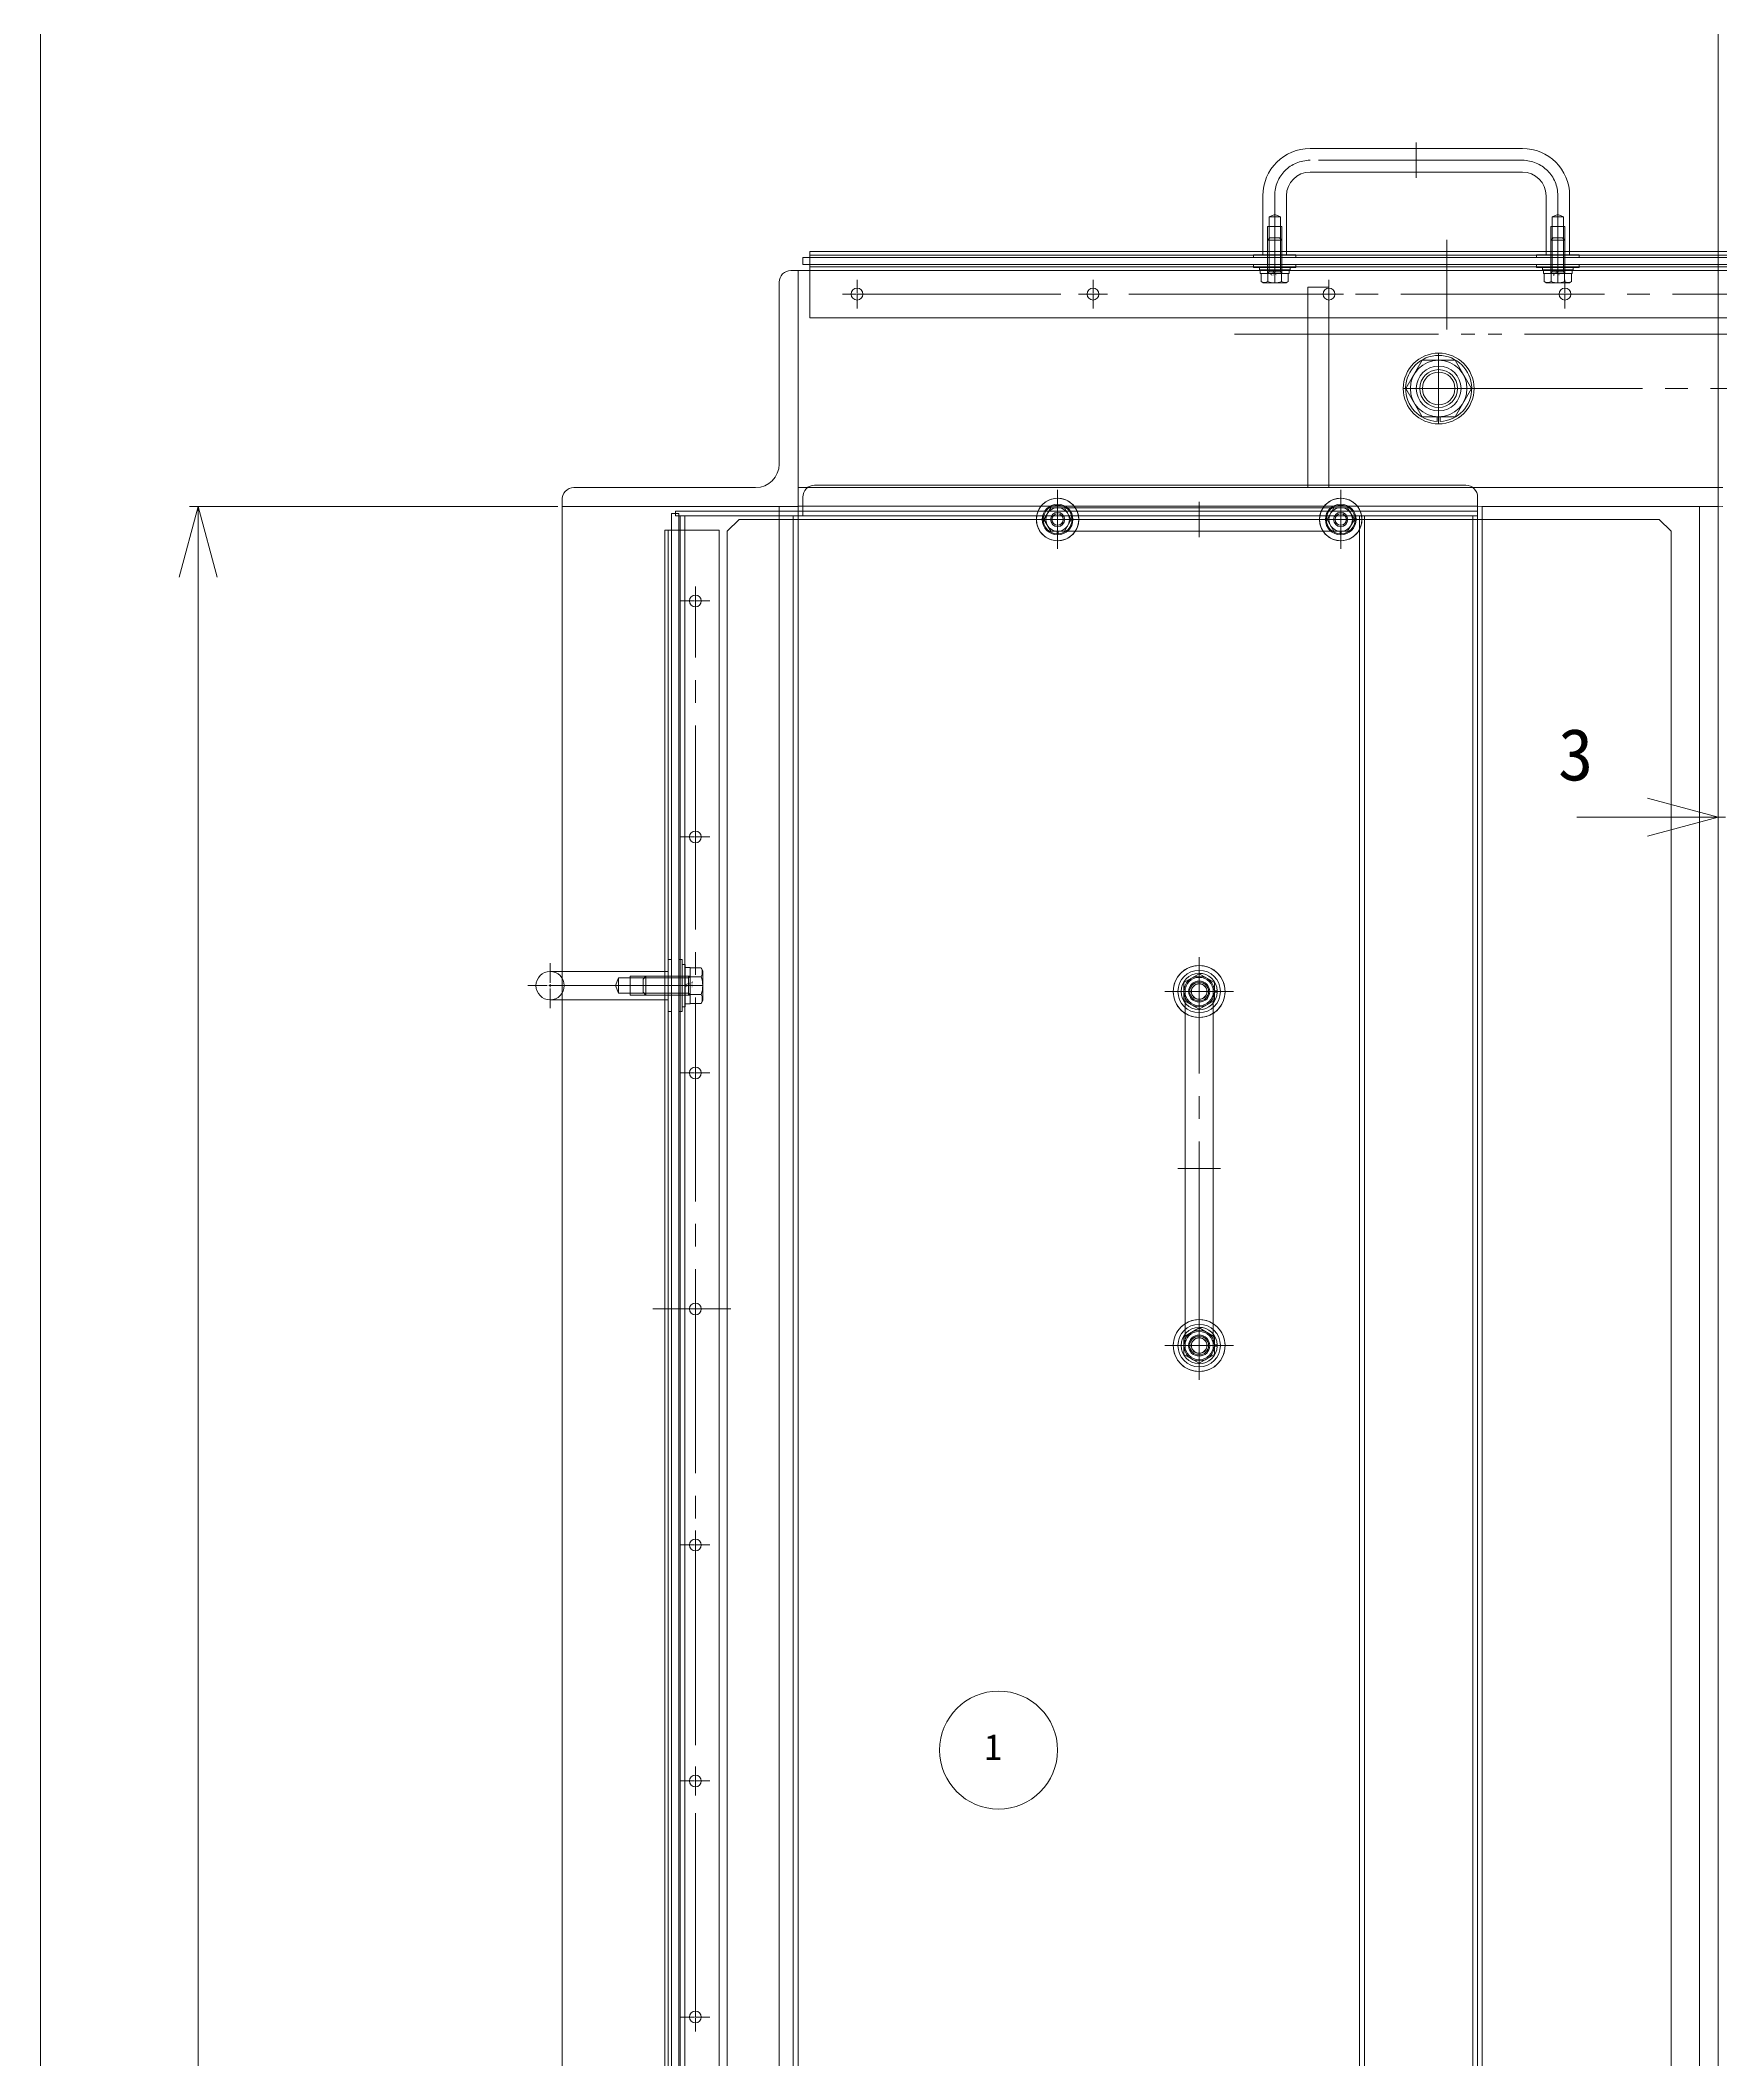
# Model space of a CAD drawing. Units: millimetres at full size. Extents: x -32787 to 32787, y -11878 to 14562.
# Drawn here: x -19689 to -18977, y 10316 to 11172 of the extents above; entities that cross this region are included whole.
import ezdxf
from ezdxf.enums import TextEntityAlignment as Align

# ---------------------------------------------------------------- set-up
doc = ezdxf.new("R2010")
doc.units = ezdxf.units.MM
doc.header["$LTSCALE"] = 9.6
doc.linetypes.add('CHAIN2', pattern=[12, 9, -1, 1, -1])
doc.linetypes.add('DOUBLE_CHAIN2', pattern=[12.8, 9, -1, 0.6, -0.6, 0.6, -1])
for name, color, linetype, lineweight in [('0-2_0', 2, 'Continuous', 9), ('0-7_01_外形線', 134, 'Continuous', 9), ('0-8_04_中心線', 4, 'CHAIN2', 9), ('0-9_03_かくれ線', 5, 'Continuous', 9), ('0-A_06_PHANTOM', 2, 'DOUBLE_CHAIN2', 9), ('0-E_08_DIM', 3, 'Continuous', 9), ('0-F_Defpoints', 134, 'Continuous', 9), ('1-2_07_寸法線', 3, 'Continuous', 9)]:
    doc.layers.add(name, color=color, linetype=linetype, lineweight=lineweight)
doc.styles.add('ＭＳ ゴシック', font='')
doc.styles.get('ＭＳ ゴシック').set_extended_font_data('MS Gothic')

# ---------------------------------------------------------------- blocks, each defined once
blk = doc.blocks.new('U4910')
at = {"layer": '0-8_04_中心線'}
for p, q in [((-6.11, 0), (-0.522, 0)), ((0, 0.522), (0, 6.11)), ((0.522, 0), (6.11, 0)), ((0, -6.11), (0, -0.522))]:
    blk.add_line(p, q, dxfattribs=at)
at = {"layer": '0-8_04_中心線', "linetype": 'Continuous'}
for p, q in [((-0.261, 0), (0.261, 0)), ((0, -0.261), (0, 0.261))]:
    blk.add_line(p, q, dxfattribs=at)
blk = doc.blocks.new('U4911')
at = {"layer": '0-8_04_中心線'}
for p, q in [((-6.11, 0), (-0.522, 0)), ((0, 0.522), (0, 6.11)), ((0.522, 0), (6.11, 0)), ((0, -6.11), (0, -0.522))]:
    blk.add_line(p, q, dxfattribs=at)
at = {"layer": '0-8_04_中心線', "linetype": 'Continuous'}
for p, q in [((-0.261, 0), (0.261, 0)), ((0, -0.261), (0, 0.261))]:
    blk.add_line(p, q, dxfattribs=at)
blk = doc.blocks.new('U4912')
at = {"layer": '0-8_04_中心線'}
for p, q in [((-6.11, 0), (-0.522, 0)), ((0, 0.522), (0, 6.11)), ((0.522, 0), (6.11, 0)), ((0, -6.11), (0, -0.522))]:
    blk.add_line(p, q, dxfattribs=at)
at = {"layer": '0-8_04_中心線', "linetype": 'Continuous'}
for p, q in [((-0.261, 0), (0.261, 0)), ((0, -0.261), (0, 0.261))]:
    blk.add_line(p, q, dxfattribs=at)
blk = doc.blocks.new('U4913')
at = {"layer": '0-8_04_中心線'}
for p, q in [((-6.11, 0), (-0.522, 0)), ((0, 0.522), (0, 6.11)), ((0.522, 0), (6.11, 0)), ((0, -6.11), (0, -0.522))]:
    blk.add_line(p, q, dxfattribs=at)
at = {"layer": '0-8_04_中心線', "linetype": 'Continuous'}
for p, q in [((-0.261, 0), (0.261, 0)), ((0, -0.261), (0, 0.261))]:
    blk.add_line(p, q, dxfattribs=at)
blk = doc.blocks.new('U4924')
at = {"layer": '0-8_04_中心線'}
for p, q in [((0, 1.9), (0, 13)), ((-13, 0), (-1.9, 0)), ((1.9, 0), (13, 0)), ((0, -13), (0, -1.9))]:
    blk.add_line(p, q, dxfattribs=at)
at = {"layer": '0-8_04_中心線', "linetype": 'Continuous'}
for p, q in [((-0.95, 0), (0.95, 0)), ((0, -0.95), (0, 0.95))]:
    blk.add_line(p, q, dxfattribs=at)
blk = doc.blocks.new('U5106')
at = {"layer": '0-8_04_中心線'}
for p, q in [((-8, 0), (-0.9, 0)), ((0, 0.9), (0, 8)), ((0.9, 0), (8, 0)), ((0, -8), (0, -0.9))]:
    blk.add_line(p, q, dxfattribs=at)
at = {"layer": '0-8_04_中心線', "linetype": 'Continuous'}
for p, q in [((-0.45, 0), (0.45, 0)), ((0, -0.45), (0, 0.45))]:
    blk.add_line(p, q, dxfattribs=at)
blk = doc.blocks.new('U5107')
at = {"layer": '0-8_04_中心線'}
for p, q in [((-8, 0), (-0.9, 0)), ((0, 0.9), (0, 8)), ((0.9, 0), (8, 0)), ((0, -8), (0, -0.9))]:
    blk.add_line(p, q, dxfattribs=at)
at = {"layer": '0-8_04_中心線', "linetype": 'Continuous'}
for p, q in [((-0.45, 0), (0.45, 0)), ((0, -0.45), (0, 0.45))]:
    blk.add_line(p, q, dxfattribs=at)
blk = doc.blocks.new('U5126')
at = {"layer": '0-8_04_中心線'}
for p, q in [((0, 2.2), (0, 14.5)), ((-14.5, 0), (-2.2, 0)), ((2.2, 0), (14.5, 0)), ((0, -14.5), (0, -2.2))]:
    blk.add_line(p, q, dxfattribs=at)
at = {"layer": '0-8_04_中心線', "linetype": 'Continuous'}
for p, q in [((-1.1, 0), (1.1, 0)), ((0, -1.1), (0, 1.1))]:
    blk.add_line(p, q, dxfattribs=at)
blk = doc.blocks.new('U5127')
at = {"layer": '0-8_04_中心線'}
for p, q in [((0, 2.2), (0, 14.5)), ((-14.5, 0), (-2.2, 0)), ((2.2, 0), (14.5, 0)), ((0, -14.5), (0, -2.2))]:
    blk.add_line(p, q, dxfattribs=at)
at = {"layer": '0-8_04_中心線', "linetype": 'Continuous'}
for p, q in [((-1.1, 0), (1.1, 0)), ((0, -1.1), (0, 1.1))]:
    blk.add_line(p, q, dxfattribs=at)
blk = doc.blocks.new('U5122')
at = {"layer": '0-8_04_中心線'}
for p, q in [((0, 1.2), (0, 9.5)), ((-9.5, 0), (-1.2, 0)), ((1.2, 0), (9.5, 0)), ((0, -9.5), (0, -1.2))]:
    blk.add_line(p, q, dxfattribs=at)
at = {"layer": '0-8_04_中心線', "linetype": 'Continuous'}
for p, q in [((-0.6, 0), (0.6, 0)), ((0, -0.6), (0, 0.6))]:
    blk.add_line(p, q, dxfattribs=at)
blk = doc.blocks.new('U5123')
at = {"layer": '0-8_04_中心線'}
for p, q in [((0, 1.2), (0, 9.5)), ((-9.5, 0), (-1.2, 0)), ((1.2, 0), (9.5, 0)), ((0, -9.5), (0, -1.2))]:
    blk.add_line(p, q, dxfattribs=at)
at = {"layer": '0-8_04_中心線', "linetype": 'Continuous'}
for p, q in [((-0.6, 0), (0.6, 0)), ((0, -0.6), (0, 0.6))]:
    blk.add_line(p, q, dxfattribs=at)
blk = doc.blocks.new('U5124')
at = {"layer": '0-8_04_中心線'}
for p, q in [((0, 2.2), (0, 14.5)), ((-14.5, 0), (-2.2, 0)), ((2.2, 0), (14.5, 0)), ((0, -14.5), (0, -2.2))]:
    blk.add_line(p, q, dxfattribs=at)
at = {"layer": '0-8_04_中心線', "linetype": 'Continuous'}
for p, q in [((-1.1, 0), (1.1, 0)), ((0, -1.1), (0, 1.1))]:
    blk.add_line(p, q, dxfattribs=at)
blk = doc.blocks.new('U5125')
at = {"layer": '0-8_04_中心線'}
for p, q in [((0, 2.2), (0, 14.5)), ((-14.5, 0), (-2.2, 0)), ((2.2, 0), (14.5, 0)), ((0, -14.5), (0, -2.2))]:
    blk.add_line(p, q, dxfattribs=at)
at = {"layer": '0-8_04_中心線', "linetype": 'Continuous'}
for p, q in [((-1.1, 0), (1.1, 0)), ((0, -1.1), (0, 1.1))]:
    blk.add_line(p, q, dxfattribs=at)
blk = doc.blocks.new('U5145')
at = {"layer": '0-8_04_中心線'}
for p, q in [((-8.5, 0), (-1, 0)), ((0, 1), (0, 8.5)), ((1, 0), (8.5, 0)), ((0, -8.5), (0, -1))]:
    blk.add_line(p, q, dxfattribs=at)
at = {"layer": '0-8_04_中心線', "linetype": 'Continuous'}
for p, q in [((-0.5, 0), (0.5, 0)), ((0, -0.5), (0, 0.5))]:
    blk.add_line(p, q, dxfattribs=at)
blk = doc.blocks.new('U5146')
at = {"layer": '0-8_04_中心線'}
for p, q in [((-8.5, 0), (-1, 0)), ((0, 1), (0, 8.5)), ((1, 0), (8.5, 0)), ((0, -8.5), (0, -1))]:
    blk.add_line(p, q, dxfattribs=at)
at = {"layer": '0-8_04_中心線', "linetype": 'Continuous'}
for p, q in [((-0.5, 0), (0.5, 0)), ((0, -0.5), (0, 0.5))]:
    blk.add_line(p, q, dxfattribs=at)
blk = doc.blocks.new('U5144')
at = {"layer": '0-8_04_中心線'}
for p, q in [((0, 1.8), (0, 12.5)), ((-12.5, 0), (-1.8, 0)), ((1.8, 0), (12.5, 0)), ((0, -12.5), (0, -1.8))]:
    blk.add_line(p, q, dxfattribs=at)
at = {"layer": '0-8_04_中心線', "linetype": 'Continuous'}
for p, q in [((-0.9, 0), (0.9, 0)), ((0, -0.9), (0, 0.9))]:
    blk.add_line(p, q, dxfattribs=at)
blk = doc.blocks.new('U5147')
at = {"layer": '0-8_04_中心線'}
for p, q in [((0, 1.8), (0, 12.5)), ((-12.5, 0), (-1.8, 0)), ((1.8, 0), (12.5, 0)), ((0, -12.5), (0, -1.8))]:
    blk.add_line(p, q, dxfattribs=at)
at = {"layer": '0-8_04_中心線', "linetype": 'Continuous'}
for p, q in [((-0.9, 0), (0.9, 0)), ((0, -0.9), (0, 0.9))]:
    blk.add_line(p, q, dxfattribs=at)
blk = doc.blocks.new('U5148')
at = {"layer": '0-8_04_中心線'}
for p, q in [((0, 1.8), (0, 12.5)), ((-12.5, 0), (-1.8, 0)), ((1.8, 0), (12.5, 0)), ((0, -12.5), (0, -1.8))]:
    blk.add_line(p, q, dxfattribs=at)
at = {"layer": '0-8_04_中心線', "linetype": 'Continuous'}
for p, q in [((-0.9, 0), (0.9, 0)), ((0, -0.9), (0, 0.9))]:
    blk.add_line(p, q, dxfattribs=at)
blk = doc.blocks.new('U5149')
at = {"layer": '0-8_04_中心線'}
for p, q in [((0, 1.8), (0, 12.5)), ((-12.5, 0), (-1.8, 0)), ((1.8, 0), (12.5, 0)), ((0, -12.5), (0, -1.8))]:
    blk.add_line(p, q, dxfattribs=at)
at = {"layer": '0-8_04_中心線', "linetype": 'Continuous'}
for p, q in [((-0.9, 0), (0.9, 0)), ((0, -0.9), (0, 0.9))]:
    blk.add_line(p, q, dxfattribs=at)
blk = doc.blocks.new('U5524')
at = {"layer": '0-8_04_中心線'}
for p, q in [((-6.11, 0), (-0.522, 0)), ((0, 0.522), (0, 6.11)), ((0.522, 0), (6.11, 0)), ((0, -6.11), (0, -0.522))]:
    blk.add_line(p, q, dxfattribs=at)
at = {"layer": '0-8_04_中心線', "linetype": 'Continuous'}
for p, q in [((-0.261, 0), (0.261, 0)), ((0, -0.261), (0, 0.261))]:
    blk.add_line(p, q, dxfattribs=at)
blk = doc.blocks.new('U5518')
at = {"layer": '0-8_04_中心線'}
for p, q in [((-6.11, 0), (-0.522, 0)), ((0, 0.522), (0, 6.11)), ((0.522, 0), (6.11, 0)), ((0, -6.11), (0, -0.522))]:
    blk.add_line(p, q, dxfattribs=at)
at = {"layer": '0-8_04_中心線', "linetype": 'Continuous'}
for p, q in [((-0.261, 0), (0.261, 0)), ((0, -0.261), (0, 0.261))]:
    blk.add_line(p, q, dxfattribs=at)
blk = doc.blocks.new('U5519')
at = {"layer": '0-8_04_中心線'}
for p, q in [((-6.11, 0), (-0.522, 0)), ((0, 0.522), (0, 6.11)), ((0.522, 0), (6.11, 0)), ((0, -6.11), (0, -0.522))]:
    blk.add_line(p, q, dxfattribs=at)
at = {"layer": '0-8_04_中心線', "linetype": 'Continuous'}
for p, q in [((-0.261, 0), (0.261, 0)), ((0, -0.261), (0, 0.261))]:
    blk.add_line(p, q, dxfattribs=at)
blk = doc.blocks.new('U5520')
at = {"layer": '0-8_04_中心線'}
for p, q in [((-6.11, 0), (-0.522, 0)), ((0, 0.522), (0, 6.11)), ((0.522, 0), (6.11, 0)), ((0, -6.11), (0, -0.522))]:
    blk.add_line(p, q, dxfattribs=at)
at = {"layer": '0-8_04_中心線', "linetype": 'Continuous'}
for p, q in [((-0.261, 0), (0.261, 0)), ((0, -0.261), (0, 0.261))]:
    blk.add_line(p, q, dxfattribs=at)
blk = doc.blocks.new('U5521')
at = {"layer": '0-8_04_中心線'}
for p, q in [((-6.11, 0), (-0.522, 0)), ((0, 0.522), (0, 6.11)), ((0.522, 0), (6.11, 0)), ((0, -6.11), (0, -0.522))]:
    blk.add_line(p, q, dxfattribs=at)
at = {"layer": '0-8_04_中心線', "linetype": 'Continuous'}
for p, q in [((-0.261, 0), (0.261, 0)), ((0, -0.261), (0, 0.261))]:
    blk.add_line(p, q, dxfattribs=at)
blk = doc.blocks.new('U5523')
at = {"layer": '0-8_04_中心線'}
for p, q in [((-6.11, 0), (-0.522, 0)), ((0, 0.522), (0, 6.11)), ((0.522, 0), (6.11, 0)), ((0, -6.11), (0, -0.522))]:
    blk.add_line(p, q, dxfattribs=at)
at = {"layer": '0-8_04_中心線', "linetype": 'Continuous'}
for p, q in [((-0.261, 0), (0.261, 0)), ((0, -0.261), (0, 0.261))]:
    blk.add_line(p, q, dxfattribs=at)
blk = doc.blocks.new('U5522')
at = {"layer": '0-8_04_中心線'}
for p, q in [((-6.11, 0), (-0.522, 0)), ((0, 0.522), (0, 6.11)), ((0.522, 0), (6.11, 0)), ((0, -6.11), (0, -0.522))]:
    blk.add_line(p, q, dxfattribs=at)
at = {"layer": '0-8_04_中心線', "linetype": 'Continuous'}
for p, q in [((-0.261, 0), (0.261, 0)), ((0, -0.261), (0, 0.261))]:
    blk.add_line(p, q, dxfattribs=at)
blk = doc.blocks.new('U5539')
at = {"layer": '0-8_04_中心線'}
for p, q in [((0, 1.2), (0, 9.5)), ((-9.5, 0), (-1.2, 0)), ((1.2, 0), (9.5, 0)), ((0, -9.5), (0, -1.2))]:
    blk.add_line(p, q, dxfattribs=at)
at = {"layer": '0-8_04_中心線', "linetype": 'Continuous'}
for p, q in [((-0.6, 0), (0.6, 0)), ((0, -0.6), (0, 0.6))]:
    blk.add_line(p, q, dxfattribs=at)
blk = doc.blocks.new('_Open30')
at = {"layer": '0-E_08_DIM'}
blk.add_line((0, 0), (-1, 0), dxfattribs=at)
blk.add_lwpolyline([(-1, 0.2679), (0, 0), (-1, -0.2679)], dxfattribs=at)
blk = doc.blocks.new('AM_BALLOON1')
at = {"layer": '1-2_07_寸法線'}
blk.add_circle((0, 0), 5, dxfattribs=at)

msp = doc.modelspace()

# ---------------------------------------------------------------- linework, layer by layer
at = {"layer": '0-2_0', "color": 134}
for p, q in [((-19366.155, 10978.284), (-19366.155, 10970.284)), ((-19361.155, 10983.284), (-19085.165, 10983.284)), ((-19082.165, 10982.284), (-19080.165, 10982.284)), ((-19080.165, 10978.284), (-19080.165, 10970.284)), ((-19366.155, 10972.284), (-19368.165, 10972.284)), ((-19368.165, 10970.284), (-19080.165, 10970.284)), ((-19130.165, 10970.284), (-19080.165, 10970.284)), ((-19130.165, 10968.784), (-19130.165, 10970.284)), ((-19080.165, 10968.784), (-19080.165, 10970.284))]:
    msp.add_line(p, q, dxfattribs=at)
for centre, start, end in [((-19361.155, 10978.284), 90, 180), ((-19085.165, 10978.284), 0, 90)]:
    msp.add_arc(centre, 5, start, end, dxfattribs=at)
at = {"layer": '0-7_01_外形線'}
for p, q in [((-19061.155, 11125.981), (-19151.155, 11125.981)), ((-19061.155, 11115.981), (-19151.155, 11115.981)), ((-19171.155, 11105.981), (-19171.155, 11082.281)), ((-19161.155, 11105.981), (-19161.155, 11082.281)), ((-19051.155, 11082.281), (-19051.155, 11105.981)), ((-19041.155, 11082.281), (-19041.155, 11105.981)), ((-19363.155, 11082.284), (-18823.155, 11082.284)), ((-19363.155, 11054.284), (-19363.155, 11082.284)), ((-19376.165, 11069.284), (-19376.165, 10992.284)), ((-19363.155, 11054.284), (-18823.155, 11054.284)), ((-19103.593, 11036.284), (-19110.521, 11024.284)), ((-19110.521, 11024.284), (-19103.593, 11012.284)), ((-19089.737, 11012.284), (-19082.808, 11024.284)), ((-19103.593, 11012.284), (-19089.737, 11012.284)), ((-19097.265, 11012.284), (-19097.265, 11010.297)), ((-19096.065, 11012.284), (-19096.065, 11010.297)), ((-19463.165, 10982.284), (-19386.165, 10982.284)), ((-19368.165, 10982.284), (-19366.165, 10982.284)), ((-19366.165, 10982.284), (-19364.155, 10982.284)), ((-18976.165, 10982.284), (-19080.165, 10982.284)), ((-19376.165, 10974.284), (-19376.165, 8974.284)), ((-19368.165, 10974.458), (-19366.165, 10974.458)), ((-19368.165, 10968.784), (-19078.165, 10968.784)), ((-19258.165, 10973.784), (-19138.165, 10973.784)), ((-18976.165, 10974.284), (-19080.165, 10974.458)), ((-19258.165, 10963.784), (-19138.165, 10963.784)), ((-19473.249, 10777.284), (-19468.165, 10777.284)), ((-19473.249, 10765.284), (-19468.165, 10765.284)), ((-19204.165, 10618.784), (-19204.165, 10768.784)), ((-19192.165, 10618.784), (-19192.165, 10768.784))]:
    msp.add_line(p, q, dxfattribs=at)
for points in [[(-19363.155, 11076.781), (-19366.155, 11076.781), (-19366.155, 11079.781), (-19363.155, 11079.781)], [(-19371.165, 11074.284), (-19368.165, 11074.284), (-19368.165, 10974.284), (-19468.165, 10974.284), (-19468.165, 10977.284)], [(-19368.165, 10974.284), (-19368.165, 11074.284), (-19363.155, 11074.284)], [(-19152.165, 10983.284), (-19152.165, 11067.284), (-19143.165, 11067.284), (-19143.165, 10983.284)], [(-19082.808, 11024.284), (-19089.737, 11036.284), (-19103.593, 11036.284)]]:
    msp.add_lwpolyline(points, dxfattribs=at)
for points in [[(-19368.165, 10974.284), (-19368.165, 8974.284), (-19468.165, 8974.284), (-19468.165, 10974.284)], [(-18978.165, 10974.284), (-18978.165, 8974.284), (-19078.165, 8974.284), (-19078.165, 10974.284)]]:
    msp.add_lwpolyline(points, close=True, dxfattribs=at)
for centre, radius in [((-19343.155, 11064.284), 2.5), ((-19243.155, 11064.284), 2.5), ((-19143.155, 11064.284), 2.5), ((-19043.155, 11064.284), 2.5), ((-19096.665, 11024.284), 15), ((-19096.665, 11024.284), 12), ((-19096.665, 11024.284), 8), ((-19096.665, 11024.284), 6.918)]:
    msp.add_circle(centre, radius, dxfattribs=at)
for centre, radius, start, end in [((-19151.155, 11105.981), 20, 90, 180), ((-19061.155, 11105.981), 20, 0, 90), ((-19151.155, 11105.981), 10, 90, 180), ((-19061.155, 11105.981), 10, 0, 90), ((-19371.165, 11069.284), 5, 90, 180), ((-19096.665, 11024.284), 14, 272.45629, 267.54371), ((-19386.165, 10992.284), 10, 270, 0), ((-19463.165, 10977.284), 5, 90, 184.03841), ((-19258.165, 10968.784), 9, 33.74899, 326.25101), ((-19138.165, 10968.784), 9, 213.74899, 146.25101), ((-19258.165, 10968.784), 5, 90, 270), ((-19138.165, 10968.784), 5, 270, 90), ((-19473.249, 10771.284), 6, 90, 270), ((-19198.165, 10768.784), 11, 303.05573, 236.94427), ((-19198.165, 10768.784), 6, 0, 180), ((-19198.165, 10618.784), 11, 123.05573, 56.94427), ((-19198.165, 10618.784), 6, 180, 0)]:
    msp.add_arc(centre, radius, start, end, dxfattribs=at)
at = {"layer": '0-8_04_中心線'}
for p, q in [((-19106.155, 11128.481), (-19106.155, 11113.481)), ((-19061.155, 11120.981), (-19151.155, 11120.981)), ((-19166.155, 11105.981), (-19166.155, 11077.981)), ((-19046.155, 11077.981), (-19046.155, 11105.981)), ((-19093.155, 11049.284), (-19093.155, 11087.284)), ((-19343.155, 11064.284), (-18843.155, 11064.284)), ((-19096.665, 11039.284), (-19096.665, 11009.284)), ((-19081.665, 11024.284), (-19111.665, 11024.284)), ((-19096.665, 11024.284), (-18959.665, 11024.284)), ((-19258.165, 10968.784), (-19138.165, 10968.784)), ((-19198.165, 10976.284), (-19198.165, 10961.284)), ((-19411.665, 10334.284), (-19411.665, 10934.284)), ((-19420.249, 10771.284), (-19473.249, 10771.284)), ((-19408.549, 10771.284), (-19433.849, 10771.284)), ((-19198.165, 10618.784), (-19198.165, 10768.784)), ((-19207.165, 10693.784), (-19189.165, 10693.784)), ((-19396.665, 10634.284), (-19429.665, 10634.284))]:
    msp.add_line(p, q, dxfattribs=at)
for centre, start, end in [((-19151.155, 11105.981), 90, 180), ((-19061.155, 11105.981), 0, 90)]:
    msp.add_arc(centre, 15, start, end, dxfattribs=at)
at = {"layer": '0-9_03_かくれ線'}
for p, q in [((-19169.155, 11087.081), (-19168.155, 11088.081)), ((-19164.155, 11088.081), (-19168.155, 11088.081)), ((-19166.155, 11069.081), (-19166.155, 11088.081)), ((-19163.155, 11087.081), (-19164.155, 11088.081)), ((-19049.155, 11087.081), (-19048.155, 11088.081)), ((-19044.155, 11088.081), (-19048.155, 11088.081)), ((-19046.155, 11069.081), (-19046.155, 11088.081)), ((-19043.155, 11087.081), (-19044.155, 11088.081)), ((-19363.155, 11080.784), (-18823.155, 11080.784)), ((-18823.155, 11079.781), (-19363.155, 11079.781)), ((-19171.155, 11082.281), (-19171.155, 11080.981)), ((-19161.155, 11080.981), (-19171.155, 11080.981)), ((-19163.155, 11087.081), (-19169.155, 11087.081)), ((-19169.155, 11073.081), (-19169.155, 11087.081)), ((-19168.555, 11073.681), (-19168.555, 11087.681)), ((-19163.755, 11073.681), (-19163.755, 11087.681)), ((-19163.155, 11073.081), (-19163.155, 11087.081)), ((-19161.155, 11082.281), (-19161.155, 11080.981)), ((-19051.155, 11082.281), (-19051.155, 11080.981)), ((-19041.155, 11080.981), (-19051.155, 11080.981)), ((-19043.155, 11087.081), (-19049.155, 11087.081)), ((-19049.155, 11073.081), (-19049.155, 11087.081)), ((-19048.555, 11073.681), (-19048.555, 11087.681)), ((-19043.755, 11073.681), (-19043.755, 11087.681)), ((-19043.155, 11073.081), (-19043.155, 11087.081)), ((-19041.155, 11082.281), (-19041.155, 11080.981)), ((-18823.155, 11076.781), (-19363.155, 11076.781)), ((-19363.155, 11075.784), (-18823.155, 11075.784)), ((-19363.155, 11074.284), (-18823.155, 11074.284)), ((-18823.155, 11074.284), (-19363.155, 11074.284)), ((-19166.455, 11074.581), (-19172.255, 11074.581)), ((-19172.255, 11073.081), (-19172.255, 11074.581)), ((-19167, 11073.081), (-19172.255, 11073.081)), ((-19160.381, 11073.081), (-19171.928, 11073.081)), ((-19171.928, 11073.081), (-19171.928, 11069.585)), ((-19160.381, 11073.081), (-19171.928, 11073.081)), ((-19169.155, 11073.681), (-19163.155, 11073.681)), ((-19168.555, 11073.681), (-19169.155, 11073.081)), ((-19169.041, 11073.081), (-19169.041, 11069.585)), ((-19166.455, 11074.581), (-19167, 11073.081)), ((-19165.855, 11074.581), (-19166.4, 11073.081)), ((-19160.055, 11073.081), (-19166.4, 11073.081)), ((-19160.055, 11074.581), (-19165.855, 11074.581)), ((-19163.755, 11073.681), (-19163.155, 11073.081)), ((-19163.268, 11073.081), (-19163.268, 11069.585)), ((-19160.381, 11073.081), (-19160.381, 11069.585)), ((-19160.055, 11074.581), (-19160.055, 11073.081)), ((-19046.455, 11074.581), (-19052.255, 11074.581)), ((-19052.255, 11073.081), (-19052.255, 11074.581)), ((-19047, 11073.081), (-19052.255, 11073.081)), ((-19040.381, 11073.081), (-19051.928, 11073.081)), ((-19051.928, 11073.081), (-19051.928, 11069.585)), ((-19040.381, 11073.081), (-19051.928, 11073.081)), ((-19049.155, 11073.681), (-19043.155, 11073.681)), ((-19048.555, 11073.681), (-19049.155, 11073.081)), ((-19049.041, 11073.081), (-19049.041, 11069.585)), ((-19046.455, 11074.581), (-19047, 11073.081)), ((-19045.855, 11074.581), (-19046.4, 11073.081)), ((-19040.055, 11073.081), (-19046.4, 11073.081)), ((-19040.055, 11074.581), (-19045.855, 11074.581)), ((-19043.755, 11073.681), (-19043.155, 11073.081)), ((-19043.268, 11073.081), (-19043.268, 11069.585)), ((-19040.381, 11073.081), (-19040.381, 11069.585)), ((-19040.055, 11074.581), (-19040.055, 11073.081)), ((-19171.928, 11069.585), (-19171.055, 11069.081)), ((-19161.255, 11069.081), (-19171.055, 11069.081)), ((-19160.381, 11069.585), (-19161.255, 11069.081)), ((-19051.928, 11069.585), (-19051.055, 11069.081)), ((-19041.255, 11069.081), (-19051.055, 11069.081)), ((-19040.381, 11069.585), (-19041.255, 11069.081)), ((-19366.165, 10982.284), (-19080.165, 10982.284)), ((-19152.165, 10982.284), (-19152.165, 10983.284)), ((-19143.165, 10982.284), (-19143.165, 10983.284)), ((-19420.165, 10972.284), (-19420.165, 10970.284)), ((-19368.165, 10972.284), (-19420.165, 10972.284)), ((-19368.165, 10970.284), (-19420.165, 10970.284)), ((-19418.165, 10970.284), (-19418.165, 8978.284)), ((-19418.165, 10970.284), (-19368.165, 10970.284)), ((-19416.165, 10970.284), (-19416.165, 8978.284)), ((-19370.165, 10970.284), (-19370.165, 8978.284)), ((-19368.165, 10970.284), (-19368.165, 8978.284)), ((-19366.165, 10974.458), (-19080.165, 10974.458)), ((-19366.155, 10972.284), (-19080.165, 10972.284)), ((-19130.165, 9978.784), (-19130.165, 10968.784)), ((-19128.165, 10970.284), (-19128.165, 8978.284)), ((-19082.165, 10970.284), (-19082.165, 8978.284)), ((-19080.165, 9978.784), (-19080.165, 10968.784)), ((-18986.165, 10974.284), (-18986.165, 8974.284)), ((-19401.665, 10964.284), (-19424.665, 10964.284)), ((-19424.665, 10304.284), (-19424.665, 10964.284)), ((-19423.165, 10304.284), (-19423.165, 10964.284)), ((-19401.665, 10304.284), (-19401.665, 10964.284)), ((-19258.39, 10963.784), (-19258.39, 10962.688)), ((-19257.94, 10963.784), (-19257.94, 10962.688)), ((-19138.39, 10963.784), (-19138.39, 10962.688)), ((-19137.94, 10963.784), (-19137.94, 10962.688)), ((-19423.249, 10777.284), (-19468.165, 10777.284)), ((-19432.649, 10775.284), (-19433.849, 10774.084)), ((-19433.849, 10768.484), (-19433.849, 10774.084)), ((-19414.599, 10774.534), (-19433.399, 10774.534)), ((-19432.649, 10767.284), (-19432.649, 10775.284)), ((-19413.849, 10775.284), (-19432.649, 10775.284)), ((-19423.249, 10777.284), (-19423.249, 10765.284)), ((-19416.049, 10771.684), (-19416.049, 10778.984)), ((-19413.849, 10778.984), (-19416.049, 10778.984)), ((-19416.049, 10771.684), (-19413.849, 10772.412)), ((-19416.049, 10770.884), (-19413.849, 10771.612)), ((-19414.599, 10775.284), (-19414.599, 10767.284)), ((-19414.599, 10774.534), (-19413.849, 10775.284)), ((-19413.849, 10772.412), (-19413.849, 10778.984)), ((-19413.849, 10778.789), (-19413.849, 10763.778)), ((-19413.849, 10778.789), (-19409.245, 10778.789)), ((-19413.849, 10763.778), (-19413.849, 10778.789)), ((-19413.849, 10775.036), (-19409.245, 10775.036)), ((-19413.849, 10763.584), (-19413.849, 10771.612)), ((-19409.245, 10778.789), (-19408.549, 10777.584)), ((-19408.549, 10764.984), (-19408.549, 10777.584)), ((-19423.249, 10765.284), (-19468.165, 10765.284)), ((-19432.649, 10767.284), (-19433.849, 10768.484)), ((-19414.599, 10768.034), (-19433.399, 10768.034)), ((-19413.849, 10767.284), (-19432.649, 10767.284)), ((-19416.049, 10763.584), (-19416.049, 10770.884)), ((-19416.049, 10763.584), (-19413.849, 10763.584)), ((-19414.599, 10768.034), (-19413.849, 10767.284)), ((-19413.849, 10767.531), (-19409.245, 10767.531)), ((-19413.849, 10763.778), (-19409.245, 10763.778)), ((-19409.245, 10763.778), (-19408.549, 10764.984)), ((-19191.665, 10769.084), (-19190.471, 10769.084)), ((-19191.665, 10768.484), (-19190.471, 10768.484)), ((-19191.665, 10619.084), (-19190.471, 10619.084)), ((-19191.665, 10618.484), (-19190.471, 10618.484))]:
    msp.add_line(p, q, dxfattribs=at)
for points in [[(-19163.755, 11096.981), (-19166.155, 11097.975), (-19168.555, 11096.981)], [(-19163.755, 11080.981), (-19163.755, 11096.981), (-19168.555, 11096.981), (-19168.555, 11080.981)], [(-19043.755, 11096.981), (-19046.155, 11097.975), (-19048.555, 11096.981)], [(-19043.755, 11080.981), (-19043.755, 11096.981), (-19048.555, 11096.981), (-19048.555, 11080.981)], [(-19163.155, 11080.981), (-19163.155, 11092.981), (-19169.155, 11092.981), (-19169.155, 11080.981)], [(-19043.155, 11080.981), (-19043.155, 11092.981), (-19049.155, 11092.981), (-19049.155, 11080.981)], [(-19418.749, 8977.284), (-19421.748, 8977.284), (-19421.749, 10971.283), (-19418.749, 10971.284), (-19418.584, 8977.284)], [(-19368.165, 10968.784), (-19393.165, 10968.784), (-19398.165, 10963.784), (-19398.165, 9983.784), (-19393.165, 9978.784), (-19368.165, 9978.784)], [(-19078.165, 9978.784), (-19003.165, 9978.784), (-18998.165, 9983.784), (-18998.165, 10963.784), (-19003.165, 10968.784), (-19078.165, 10968.784)], [(-19444.249, 10768.034), (-19445.595, 10771.284), (-19444.249, 10774.534)], [(-19423.249, 10768.034), (-19444.249, 10768.034), (-19444.249, 10774.534), (-19423.249, 10774.534)], [(-19423.249, 10767.284), (-19439.249, 10767.284), (-19439.249, 10775.284), (-19423.249, 10775.284)]]:
    msp.add_lwpolyline(points, dxfattribs=at)
for points in [[(-19157.155, 11079.781), (-19175.155, 11079.781), (-19175.155, 11080.981), (-19157.155, 11080.981)], [(-19037.155, 11079.781), (-19055.155, 11079.781), (-19055.155, 11080.981), (-19037.155, 11080.981)], [(-19157.155, 11075.581), (-19175.155, 11075.581), (-19175.155, 11076.781), (-19157.155, 11076.781)], [(-19172.655, 11075.581), (-19159.655, 11075.581), (-19159.655, 11074.581), (-19172.655, 11074.581)], [(-19037.155, 11075.581), (-19055.155, 11075.581), (-19055.155, 11076.781), (-19037.155, 11076.781)], [(-19052.655, 11075.581), (-19039.655, 11075.581), (-19039.655, 11074.581), (-19052.655, 11074.581)], [(-19261.052, 10973.784), (-19263.938, 10968.784), (-19261.052, 10963.784), (-19255.278, 10963.784), (-19252.391, 10968.784), (-19255.278, 10973.784)], [(-19141.052, 10973.784), (-19143.938, 10968.784), (-19141.052, 10963.784), (-19135.278, 10963.784), (-19132.391, 10968.784), (-19135.278, 10973.784)], [(-19421.749, 10760.284), (-19421.749, 10782.284), (-19423.249, 10782.284), (-19423.249, 10760.284)], [(-19417.249, 10760.284), (-19417.249, 10782.284), (-19418.749, 10782.284), (-19418.749, 10760.284)], [(-19417.249, 10780.284), (-19417.249, 10762.284), (-19416.049, 10762.284), (-19416.049, 10780.284)], [(-19204.665, 10765.031), (-19198.165, 10761.278), (-19191.665, 10765.031), (-19191.665, 10772.536), (-19198.165, 10776.289), (-19204.665, 10772.536)], [(-19204.665, 10615.031), (-19198.165, 10611.278), (-19191.665, 10615.031), (-19191.665, 10622.536), (-19198.165, 10626.289), (-19204.665, 10622.536)]]:
    msp.add_lwpolyline(points, close=True, dxfattribs=at)
for centre, radius in [((-19096.665, 11024.284), 9.5), ((-19258.165, 10968.784), 9), ((-19138.165, 10968.784), 9), ((-19258.165, 10968.784), 6.5), ((-19258.165, 10968.784), 5), ((-19258.165, 10968.784), 3), ((-19258.165, 10968.784), 3), ((-19258.165, 10968.784), 2.458), ((-19258.165, 10968.784), 2.4), ((-19138.165, 10968.784), 6.5), ((-19138.165, 10968.784), 5), ((-19138.165, 10968.784), 3), ((-19138.165, 10968.784), 3), ((-19138.165, 10968.784), 2.458), ((-19138.165, 10968.784), 2.4), ((-19411.665, 10934.284), 2.5), ((-19411.665, 10834.284), 2.5), ((-19198.165, 10768.784), 11), ((-19198.165, 10768.784), 9), ((-19198.165, 10768.784), 6.5), ((-19198.165, 10768.784), 4.5), ((-19198.165, 10768.784), 4), ((-19198.165, 10768.784), 4), ((-19198.165, 10768.784), 3.324), ((-19198.165, 10768.784), 3.25), ((-19411.665, 10734.284), 2.5), ((-19411.665, 10634.284), 2.5), ((-19198.165, 10618.784), 11), ((-19198.165, 10618.784), 9), ((-19198.165, 10618.784), 6.5), ((-19198.165, 10618.784), 4.5), ((-19198.165, 10618.784), 4), ((-19198.165, 10618.784), 4), ((-19198.165, 10618.784), 3.324), ((-19198.165, 10618.784), 3.25), ((-19411.665, 10534.284), 2.5), ((-19411.665, 10434.284), 2.5), ((-19411.665, 10334.284), 2.5)]:
    msp.add_circle(centre, radius, dxfattribs=at)
for centre, radius, start, end in [((-19170.485, 11072.085), 2.887, 240.00001, 299.99999), ((-19166.155, 11077.595), 8.514, 250.18087, 289.81913), ((-19161.824, 11072.085), 2.887, 240.00001, 299.99999), ((-19050.485, 11072.085), 2.887, 240.00001, 299.99999), ((-19046.155, 11077.595), 8.514, 250.18087, 289.81913), ((-19041.824, 11072.085), 2.887, 240.00001, 299.99999), ((-19258.165, 10968.784), 6.1, 272.11385, 267.88615), ((-19258.165, 10968.784), 5, 270, 90), ((-19258.165, 10968.784), 9, 326.25101, 33.74899), ((-19138.165, 10968.784), 9, 146.25101, 213.74899), ((-19138.165, 10968.784), 6.1, 272.11385, 267.88615), ((-19138.165, 10968.784), 5, 90, 270), ((-19473.249, 10771.284), 6, 270, 90), ((-19412.495, 10776.913), 3.753, 330.00001, 29.99999), ((-19419.014, 10771.284), 10.465, 338.98558, 21.01442), ((-19198.165, 10768.784), 7.7, 2.23287, 357.76713), ((-19412.495, 10765.654), 3.753, 330.00001, 29.99999), ((-19198.165, 10768.784), 6, 180, 0), ((-19198.165, 10768.784), 11, 236.94427, 303.05573), ((-19198.165, 10618.784), 7.7, 2.23287, 357.76713), ((-19198.165, 10618.784), 11, 56.94427, 123.05573), ((-19198.165, 10618.784), 6, 0, 180)]:
    msp.add_arc(centre, radius, start, end, dxfattribs=at)
at = {"layer": '0-A_06_PHANTOM', "color": 7}
msp.add_line((-19183.165, 11047.284), (-18873.165, 11047.284), dxfattribs=at)
at = {"layer": '0-E_08_DIM'}
for p, q in [((-18978.165, 10976.159), (-18978.165, 11264.454)), ((-18978.165, 10972.159), (-18978.165, 11198.132)), ((-19470.04, 10974.284), (-19626.141, 10974.284)), ((-19622.391, 10944.284), (-19622.391, 9004.284)), ((-19008.165, 10842.614), (-19038.165, 10842.614)), ((-18978.165, 10793.812), (-18978.165, 10846.364)), ((-18978.165, 10842.614), (-18975.165, 10842.614))]:
    msp.add_line(p, q, dxfattribs=at)
at = {"layer": '0-F_Defpoints'}
msp.add_lwpolyline([(-19689.28, 11342.535), (-16509.823, 11342.535), (-16509.823, 8688.004), (-19689.28, 8688.004)], close=True, dxfattribs=at)

# ---------------------------------------------------------------- block references
at = {"layer": '0-8_04_中心線'}
for name, p in [('U4910', (-19343.155, 11064.284)), ('U4911', (-19243.155, 11064.284)), ('U4912', (-19143.155, 11064.284)), ('U4913', (-19043.155, 11064.284)), ('U4924', (-19096.665, 11024.284)), ('U5147', (-19258.165, 10968.784)), ('U5149', (-19258.165, 10968.784)), ('U5144', (-19138.165, 10968.784)), ('U5148', (-19138.165, 10968.784))]:
    msp.add_blockref(name, p, dxfattribs=at)
for name, p, rotation in [('U5145', (-19258.165, 10968.784), 90), ('U5146', (-19138.165, 10968.784), 90), ('U5522', (-19411.665, 10934.284), 90), ('U5523', (-19411.665, 10834.284), 90), ('U5539', (-19473.249, 10771.284), 180), ('U5126', (-19198.165, 10768.784), 90), ('U5124', (-19198.165, 10768.784), 90), ('U5122', (-19198.165, 10768.784), 90), ('U5106', (-19198.165, 10768.784), 90), ('U5521', (-19411.665, 10734.284), 90), ('U5520', (-19411.665, 10634.284), 90), ('U5127', (-19198.165, 10618.784), 90), ('U5125', (-19198.165, 10618.784), 90), ('U5123', (-19198.165, 10618.784), 90), ('U5107', (-19198.165, 10618.784), 90), ('U5519', (-19411.665, 10534.284), 90), ('U5518', (-19411.665, 10434.284), 90), ('U5524', (-19411.665, 10334.284), 90)]:
    msp.add_blockref(name, p, dxfattribs=dict(at, rotation=rotation))
at = {"layer": '0-E_08_DIM', "xscale": 30, "yscale": 30, "rotation": 90}
msp.add_blockref('_Open30', (-19622.391, 10974.284), dxfattribs=at)
at = {"layer": '0-E_08_DIM', "xscale": 30, "yscale": 30}
msp.add_blockref('_Open30', (-18978.165, 10842.614), dxfattribs=at)
at = {"layer": '1-2_07_寸法線', "xscale": 4.999697, "yscale": 4.999697}
msp.add_blockref('AM_BALLOON1', (-19283.163, 10447.37), dxfattribs=at)

# ---------------------------------------------------------------- texts
at = {"layer": '0-2_0', "color": 134, "style": 'ＭＳ ゴシック'}
msp.add_text('1', height=11, dxfattribs=at).set_placement((-19289.234, 10439.871), align=Align.BOTTOM_LEFT)
at = {"layer": '0-9_03_かくれ線', "style": 'ＭＳ ゴシック', "width": 0.8}
for p in [(-19168.229, 11071.847), (-19048.229, 11071.847)]:
    msp.add_text('M6×15', height=0.7331, dxfattribs=at).set_placement(p, align=Align.BOTTOM_LEFT)
msp.add_text('M8×20', height=0.7331, rotation=270, dxfattribs=at).set_placement((-19413.649, 10773.347), align=Align.BOTTOM_LEFT)
at = {"layer": '0-E_08_DIM', "style": 'ＭＳ ゴシック'}
msp.add_text('3', height=21.99, dxfattribs=at).set_placement((-19046.062, 10851.614), align=Align.BOTTOM_LEFT)

doc.saveas('drawing.dxf')
